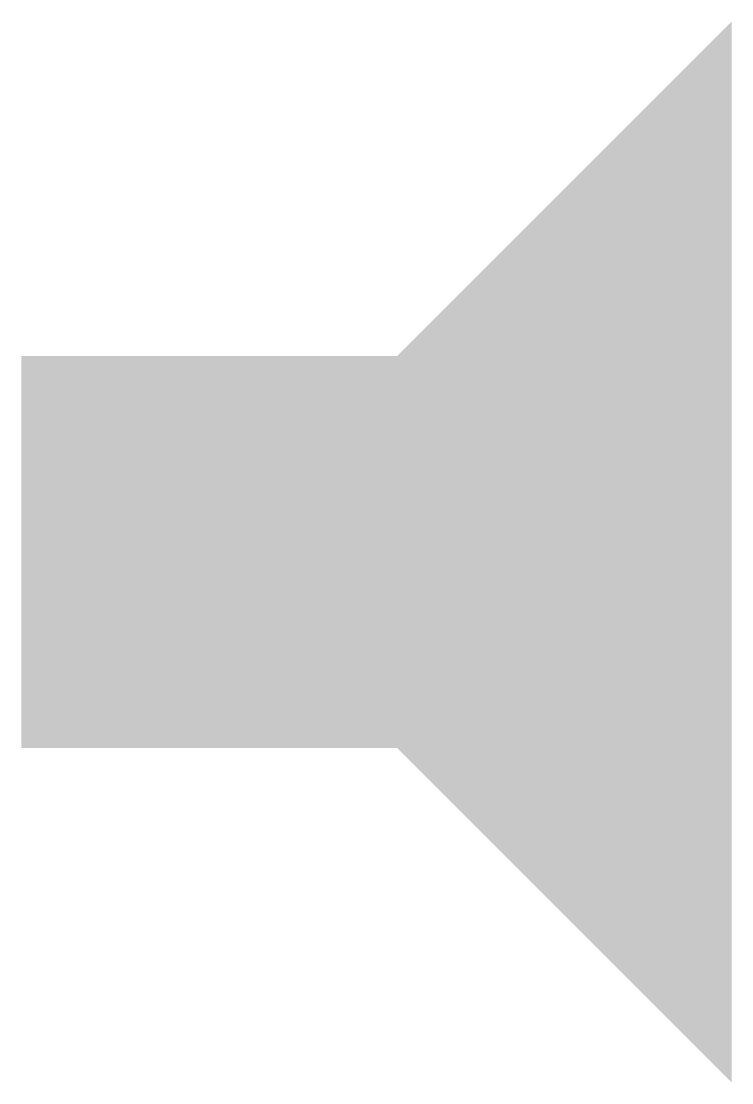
# Model space of a CAD drawing. Header units: inches. Extents: x -0.053 to 0.139, y -0.144 to 0.144.
import ezdxf

# ---------------------------------------------------------------- set-up
doc = ezdxf.new("R2010")
doc.units = ezdxf.units.IN
doc.header["$MEASUREMENT"] = 0
doc.header["$PDMODE"] = 35
doc.header["$PDSIZE"] = -2.5
doc.layers.get('Defpoints').update_dxf_attribs({"true_color": 0xff7f7f})

msp = doc.modelspace()

# ---------------------------------------------------------------- hatches: boundary and pattern name
at = {"true_color": 0xffffff}
h = msp.add_hatch(color=7, dxfattribs=at)
h.dxf.hatch_style = 1
h.paths.add_polyline_path([(0.13327, 0.12903), (0.053, 0.04876), (0.053, -0.04876), (0.13327, -0.12903)])
h = msp.add_hatch(color=7, dxfattribs=at)
h.dxf.hatch_style = 1
h.paths.add_polyline_path([(0.047, 0.047), (-0.047, 0.047), (-0.047, -0.047), (0.047, -0.047)])

# ---------------------------------------------------------------- linework, layer by layer
at = {"color": 7, "const_width": 0.006}
msp.add_lwpolyline([(0.05, 0.05), (0.13627, 0.13627), (0.13627, -0.13627), (0.05, -0.05), (-0.05, -0.05), (-0.05, 0.05)], close=True, dxfattribs=at)
msp.add_lwpolyline([(0.05, -0.05), (0.05, 0.05)], dxfattribs=at)
at = {"layer": 'Defpoints'}
msp.add_point((0, 0), dxfattribs=at)

doc.saveas('drawing.dxf')
